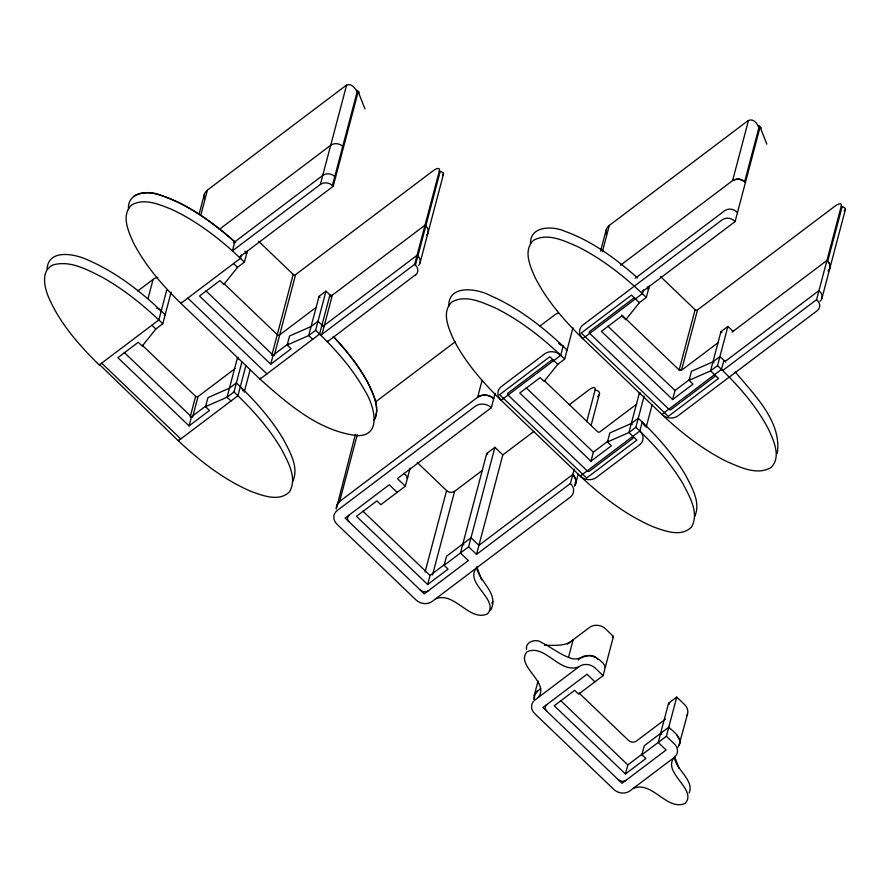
<?xml version="1.0" encoding="UTF-8"?>
<svg xmlns="http://www.w3.org/2000/svg" width="890" height="890" viewBox="0 0 890 890"><rect width="100%" height="100%" fill="white"/><g stroke="black" fill="none" stroke-linecap="round" stroke-linejoin="round"><path stroke-width="1.33" d="M442.775 175.163L443.242 172.705L439.36 170.891A11.481 3.438 -46.2 0 0 432.796 171.025L295.614 274.61L274.209 355.622M844.12 210.952C847.58 208.627 843.253 206.792 841.261 206.202A11.481 3.438 -46.2 0 0 834.698 206.346L697.515 309.92L681.473 370.296L679.17 369.995L621.821 315.06M47.025 269.025C48.516 248.054 76.139 254.117 88.778 260.425C117.658 273.019 142.656 292.988 165.173 314.726L164.305 315.383M128.538 209.606C126.781 192.162 148.23 189.804 160.3 195.144C188.491 204.333 212.699 222.556 234.804 241.813L232.423 250.858L244.439 262.116L237.496 267.356L223.891 284.399L219.941 280.617L199.527 296.025L270.727 364.233L291.13 348.813L287.181 345.031L289.573 335.986L311.077 326.519L318.019 321.279L323.726 326.786M448.794 306.583C447.97 283.899 477.518 288.516 490.679 295.736C519.56 308.329 544.558 328.299 567.075 350.037L566.207 350.693M530.507 243.804C529.828 225.526 553.091 225.826 565.061 231.356C592.351 241.145 615.969 258.879 637.54 277.88M336.231 509.036L355.433 434.242M845.489 209.072L821.948 298.217M336.186 508.023L337.188 504.252L339.635 501.448L477.63 397.252C482.402 393.736 489.522 394.648 493.716 398.664C489.489 394.671 482.425 393.769 477.63 397.252L482.113 380.286M540.708 688.404L534.957 693.699L534.156 699.495L534.222 695.513L538.038 681.095M574.506 486.196C577.165 482.58 576.041 477.318 572.815 474.437L478.92 545.347L471.01 537.771L446.513 556.261L444.121 565.306L448.07 569.099L427.656 584.508L356.467 516.311L376.882 500.892L380.831 504.686L405.328 486.185L410.112 468.096M687.569 713.791L678.881 745.742C683.019 737.888 673.385 731.613 668.768 727.219L644.271 745.72L641.89 754.765L645.84 758.547L625.425 773.966L554.236 705.759L574.651 690.351L578.6 694.133L603.097 675.644L613.455 636.45L605.545 628.874A11.481 9.634 14.8 0 0 589.469 627.461L567.42 644.104M598.269 396.072L599.46 393.692M575.018 485.384L575.819 479.588L572.815 474.437M679.604 743.929L679.682 739.946L676.678 734.795M435.444 598.959C454.523 590.793 469.23 622.166 487.498 613.855C499.768 599.916 464.391 583.44 476.272 568.132M490.379 610.551C499.935 593.864 479.621 582.427 476.517 567.408M443.598 173.695L420.047 262.906M99.368 364.422L178.323 440.772C199.805 460.987 223.557 479.454 250.758 491.291C262.539 495.574 279.226 502.272 289.595 491.725C297.605 477.641 287.637 461.22 281.129 448.56C268.502 427.367 251.859 408.866 233.981 391.978L241.846 362.208M148.129 298.228L153.102 279.382A11.481 9.634 14.8 0 1 157.741 277.402M166.686 290.218L158.832 319.977L99.224 364.989C79.221 345.376 60.209 323.726 48.828 297.839C44.544 287.748 40.328 270.916 52.911 264.986C70.099 259.958 87.353 269.804 102.305 277.246C124.533 289.806 144.525 305.993 162.781 323.771L155.839 329.011L142.244 346.054L138.284 342.272L117.869 357.68L189.069 425.887L209.484 410.468L205.523 406.685L207.915 397.641L229.431 388.174L236.362 382.934C254.251 399.821 270.894 418.322 283.521 439.515C289.906 451.953 299.429 467.628 292.565 481.668M162.781 323.771L171.147 292.12M199.037 214.39L204.233 194.721M200.773 215.235L207.415 190.115L344.586 86.53A11.481 3.438 -46.2 0 1 346.577 85.184C351.873 82.681 355.666 89.122 357.88 92.838L333.194 186.288L240.523 256.264A1.724 1.446 14.8 0 0 240.478 258.322L180.87 303.334C162.57 285.534 145.515 265.932 133.667 243.159C128.572 231.967 120.762 215.291 131.575 205.045C144.058 197.658 159.266 204.466 171.447 209.284C193.898 219.652 213.967 234.537 232.423 250.858L320.344 184.464L346.577 85.184M181.171 302.2L180.87 303.334L259.98 379.118C287.904 403.871 319.076 431.483 357.635 435.655C382.978 435.777 373.566 404.616 365.378 391.555C352.596 368.371 334.829 348.402 315.627 330.324L325.985 291.13L329.945 294.924A1.724 1.446 14.8 0 0 332.348 295.135L322.002 334.317A1.724 1.446 14.8 0 1 319.588 334.106L259.98 379.118L260.281 377.983M178.478 440.205L178.323 440.772L237.93 395.761L245.796 366.001M190.148 417.065L195.622 396.35L142.222 345.198M189.069 425.887L191.461 416.843L206.502 405.484M192.552 417.276L198.036 396.562L234.993 368.649M237.641 266.789L237.496 267.356L233.536 263.562M240.523 256.264L240.667 255.697M240.478 258.322L241.379 254.929M244.439 262.116L247.32 251.191M238.253 357.368L237.396 358.025L227.039 397.218L205.523 406.685M244.238 392.089L250.212 369.483M271.795 355.41L293.199 274.398L258.589 241.246M270.727 364.233L273.108 355.188L288.149 343.829M333.194 186.288L332.404 185.532L357.09 92.082M325.985 291.13L319.043 296.37L308.697 335.563L287.181 345.031M319.588 334.106L329.945 294.924M327.498 341.237L327.353 341.793L415.43 274.843M357.257 434.754L339.635 501.448L336.464 506.054M322.002 334.317L414.673 264.341L439.36 170.891M415.274 275.399A8.611 7.231 14.8 0 0 415.463 265.098L440.161 171.648M425.086 571.97L446.591 490.59L417.232 462.455M427.656 584.508L430.048 575.463L444.021 564.916M432.529 574.94L454.634 491.291L482.135 470.521M405.328 486.185L397.418 478.609L491.325 407.698L495.107 393.38M494.896 447.336L468.618 546.816L476.528 554.392L502.805 454.912L494.896 447.336L486.73 453.5L460.453 552.979L468.363 560.555L424.263 593.852L345.164 518.069L389.253 484.772L397.163 492.348M694.467 516.979C701.331 502.939 691.808 487.264 685.422 474.826C672.796 453.633 656.153 435.132 638.264 418.244L631.333 423.484L609.817 432.952L607.425 441.996L611.385 445.779L590.971 461.198L519.771 392.991L540.186 377.582L544.146 381.365L557.741 364.322L564.683 359.082C544.224 339.224 521.64 321.145 496.064 308.296C482.692 302.6 465.937 294.056 451.82 302.022C441.006 312.257 448.816 328.933 453.911 340.125C465.759 362.897 482.814 382.5 501.126 400.3L560.722 355.299L563.114 346.255L558.575 343.462M564.683 359.082L572.96 327.765M600.594 251.002L606.135 230.043M602.341 251.803L609.316 225.426L746.488 121.841A11.481 3.438 -46.2 0 1 748.479 120.495C753.774 117.992 757.568 124.433 759.782 128.149L735.096 221.599L642.424 291.575A1.724 1.446 14.8 0 0 642.38 293.633L646.34 297.427L639.398 302.667L625.792 319.71L621.843 315.928L601.429 331.336L672.629 399.543L693.032 384.124L689.082 380.341L691.474 371.297L712.979 361.83L719.921 356.59L725.628 362.097M491.325 407.698A11.481 9.634 14.8 0 0 475.249 406.285L337.254 510.493A11.481 9.634 14.8 0 0 336.999 524.232L416.097 600.016A11.481 9.634 14.8 0 0 432.184 601.429L570.178 497.232A11.481 9.634 14.8 0 0 570.423 483.481L574.217 469.164M586.755 421.693L595.121 390.043A11.481 3.438 -46.2 0 0 588.546 390.176L569.255 404.739M575.741 483.57L578.2 474.27M591.138 425.298L599.415 393.959M590.971 461.198L593.363 452.153L608.404 440.795M642.38 293.633C622.989 275.288 601.651 258.656 577.71 246.641C564.349 240.945 547.584 232.39 533.466 240.356C522.664 250.602 530.473 267.278 535.569 278.47C547.417 301.243 564.471 320.845 582.772 338.645L642.38 293.633L643.403 289.762M646.34 297.427L649.422 285.757M568.654 656.753L573.138 639.788C565.962 646.785 553.869 645.172 544.502 645.294M640.155 392.69L639.287 393.336L628.941 432.529L607.425 441.996M557.741 364.322L549.831 356.745L499.613 394.659L586.632 478.019L636.851 440.105L628.941 432.529L635.883 427.289L644.16 395.961M560.722 355.299A11.481 9.634 14.8 0 0 544.647 353.886L501.37 386.56A11.481 9.634 14.8 0 0 501.126 400.3L580.224 476.083A11.481 9.634 14.8 0 0 596.3 477.496L639.576 444.822A11.481 9.634 14.8 0 0 639.832 431.072L642.224 422.027L644.95 426.199M646.185 427.233L652.07 404.95M660.491 276.556L695.101 309.709L679.17 369.995L681.584 370.218L718.375 342.439M672.629 399.543L675.009 390.499L690.05 379.14M748.479 120.495L732.604 180.592L620.575 265.187M758.992 127.392L744.663 181.649L745.453 182.406M734.25 330.446A1.724 1.446 14.8 0 1 731.847 330.234L727.886 326.441L720.944 331.681L710.587 370.874L689.082 380.341M639.398 302.667L631.488 295.091L581.27 333.005L668.29 416.364L718.508 378.45L710.587 370.874L717.529 365.634L727.886 326.441M735.096 221.599L734.306 220.842A8.611 7.231 14.8 0 0 722.246 219.774L583.028 324.906A11.481 9.634 14.8 0 0 582.772 338.645L661.882 414.428L721.49 369.417L723.881 360.372A1.724 1.446 14.8 0 0 726.285 360.584L818.967 290.607L819.757 291.364A8.611 7.231 14.8 0 1 820.002 301.309M625.425 773.966L627.817 764.922L642.858 753.563M686.846 715.593A11.481 9.634 14.8 0 0 684.644 704.658L676.734 697.081L668.568 703.245L658.222 742.427L666.132 750.003L622.032 783.3L542.933 707.517L587.022 674.231L594.932 681.807M641.89 754.765L666.388 736.264L676.734 697.081M717.529 365.634L721.49 369.417A1.724 1.446 14.8 0 0 723.904 369.628L816.575 299.652L841.261 206.202M842.051 206.958L827.722 261.226C830.581 263.674 831.038 268.558 828.056 271.094M777.281 453.299C782.132 421.415 753.73 394.426 735.185 371.82M534.222 695.513L537.404 690.896M492.771 601.506L491.803 603.164M374.223 420.013C380.219 408.833 373.878 395.716 369.183 385.236C359.872 367.236 347.133 351.227 333.283 336.509M374.056 420.291C380.72 408.076 373.11 393.769 367.77 382.511C358.57 365.679 346.522 350.56 333.405 336.631M828.546 270.593C831.349 267.556 829.992 262.761 826.932 260.459L732.058 332.103M677.779 747.3L678.369 746.554M689.138 793.068C694.601 780.063 675.71 769.75 674.275 756.867M538.283 697.482C550.22 682.185 514.865 665.72 527.058 651.747C545.325 643.526 560.033 674.854 579.112 666.643A11.481 9.634 14.8 0 1 595.188 668.056L603.097 675.644M666.388 736.264L674.297 743.84A11.481 9.634 14.8 0 1 674.042 757.59C662.16 772.887 697.538 789.374 685.267 803.314C666.999 811.624 652.292 780.241 633.213 788.418M137.739 290.986L153.102 279.382M219.229 229.453L330.702 145.281A8.611 7.231 14.8 0 1 342.761 146.338L343.551 147.095M233.414 242.87L322.736 175.419A8.611 7.231 14.8 0 1 334.796 176.487L335.586 177.244M245.963 253.728L246.83 253.071L244.85 251.18M316.651 306.983L279.683 334.896A1.724 1.446 14.8 0 1 277.268 334.684L223.88 283.532M330.001 296.904L425.031 225.148L425.82 225.904A8.611 7.231 14.8 0 1 426.644 235.283M233.981 391.978L227.039 397.218L230.988 401.001M315.627 330.324L308.697 335.563L312.646 339.346M375.391 402.058L455.168 341.816M539.863 326.129L555.004 314.693A11.481 9.634 14.8 0 1 558.564 312.957M635.238 278.247L724.638 210.73A8.611 7.231 14.8 0 1 736.698 211.798L737.487 212.554M647.853 289.039L648.721 288.382L647.241 286.958M406.697 477.908L407.72 477.14L403.76 473.358M502.805 454.912L533.889 431.45M636.717 404.093L599.938 431.873A1.724 1.446 14.8 0 1 597.524 431.661L544.124 380.508M444.121 565.306L468.618 546.816M476.528 554.392L570.423 483.481M639.832 431.072L580.224 476.083C601.707 496.297 625.459 514.765 652.659 526.602C664.441 530.885 681.128 537.582 691.497 527.036C699.507 512.952 689.539 496.531 683.031 483.871C670.404 462.678 653.761 444.177 635.883 427.289M578.189 660.102C586.399 650.601 600.172 657.565 605.489 666.599L604.466 667.366M612.431 637.218L613.455 636.45M579.112 666.643L535.012 699.941A11.481 9.634 14.8 0 0 534.768 713.691L613.866 789.463A11.481 9.634 14.8 0 0 629.942 790.876L674.042 757.59M665.475 719.131L636.472 741.036A5.741 4.817 14.8 0 1 628.429 740.324L578.99 692.965M133.956 196.011C148.074 188.035 164.839 196.59 178.2 202.286C199.204 212.788 218.161 226.972 235.639 242.57M559.632 343.896L563.114 346.255M597.579 659.023C589.592 650.011 580.413 661.515 571.536 658.433C560.622 655.107 551.789 647.519 541.665 642.558C536.269 638.219 525.211 641.579 526.513 649.322M816.575 299.652L817.365 300.408A8.611 7.231 14.8 0 1 817.176 310.721L677.957 415.841A11.481 9.634 14.8 0 1 661.882 414.428C681.273 432.785 702.611 449.406 726.552 461.421C739.913 467.117 756.678 475.672 770.796 467.706C781.598 457.46 773.788 440.795 768.693 429.592C756.845 406.83 739.79 387.228 721.49 369.417M720.944 331.681L721.935 332.626M712.979 361.83L713.969 362.775M607.826 326.141L675.009 390.499M639.287 393.336L640.277 394.292M631.333 423.484L632.312 424.43M414.673 264.341L415.463 265.098M526.179 387.795L593.363 452.153M486.73 453.5L487.72 454.445M319.043 296.37L320.033 297.316M668.568 703.245L669.558 704.19M205.924 290.83L273.108 355.188M462.845 543.935L463.824 544.88M660.602 733.382L661.593 734.339M187.812 298.094L266.922 373.878M237.396 358.025L238.375 358.982M362.864 511.105L430.048 575.463M560.633 700.564L627.817 764.922M151.89 325.228L155.839 329.011M124.277 352.484L191.461 416.843M101.671 363.142L180.77 438.926M642.224 422.027L644.56 425.253M766.846 144.158L760.972 129.284A11.481 3.438 -46.2 0 0 759.704 126.825M364.945 108.847L359.07 93.973A11.481 3.438 -46.2 0 0 357.324 91.57M678.937 768.226L674.564 756.266M481.624 579.935L476.806 566.819M204.155 198.704A11.481 9.634 14.8 0 1 207.415 190.115M356.389 90.391A11.481 3.438 -46.2 0 1 357.88 92.838M295.614 274.61A1.724 1.446 14.8 0 1 293.199 274.398M321.98 325.061A1.724 1.446 14.8 0 0 324.383 325.273L417.065 255.297L417.855 256.053A8.611 7.231 14.8 0 1 418.678 265.42M320.344 184.464A8.611 7.231 14.8 0 1 332.404 185.532M606.057 234.026A11.481 9.634 14.8 0 1 609.316 225.426M757.779 125.802A11.481 3.438 -46.2 0 1 759.782 128.149M697.515 309.92A1.724 1.446 14.8 0 1 695.101 309.709M714.548 374.657A1.724 1.446 14.8 0 1 714.514 376.726L671.238 409.4A1.724 1.446 14.8 0 1 668.824 409.189L589.714 333.405A1.724 1.446 14.8 0 1 589.747 331.347L633.035 298.662A1.724 1.446 14.8 0 1 635.438 298.873M240.322 386.716A11.481 9.634 14.8 0 1 243.048 390.888M156.673 308.151A11.481 9.634 14.8 0 1 161.212 310.944M198.036 396.562A1.724 1.446 14.8 0 1 195.622 396.35M553.791 360.539A1.724 1.446 14.8 0 0 551.377 360.328L508.101 393.002A1.724 1.446 14.8 0 0 508.057 395.06L587.166 470.843A1.724 1.446 14.8 0 0 589.581 471.055L632.857 438.381A1.724 1.446 14.8 0 0 632.89 436.311M546.883 711.31A5.741 4.817 14.8 0 1 547.005 704.435M626.115 780.219A5.741 4.817 14.8 0 1 618.083 779.518M349.114 521.851A5.741 4.817 14.8 0 1 349.247 514.987M428.346 590.771A5.741 4.817 14.8 0 1 420.314 590.059M454.634 491.291A5.741 4.817 14.8 0 1 446.591 490.59M595.054 390.087A19.569 7.521 -25.3 0 1 599.638 393.625M597.98 396.406A8.288 3.171 -24.9 0 1 597.657 396.74M733.182 180.203L732.604 180.592C736.186 177.956 741.515 178.645 744.663 181.649L738.667 178.99L733.182 180.203"/></g></svg>
